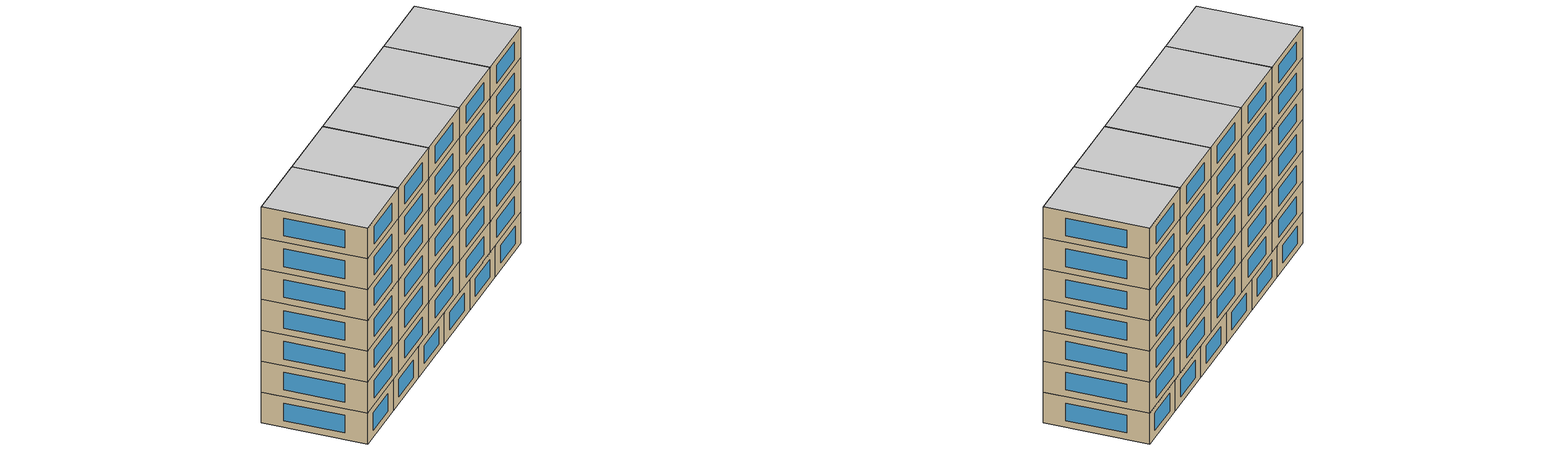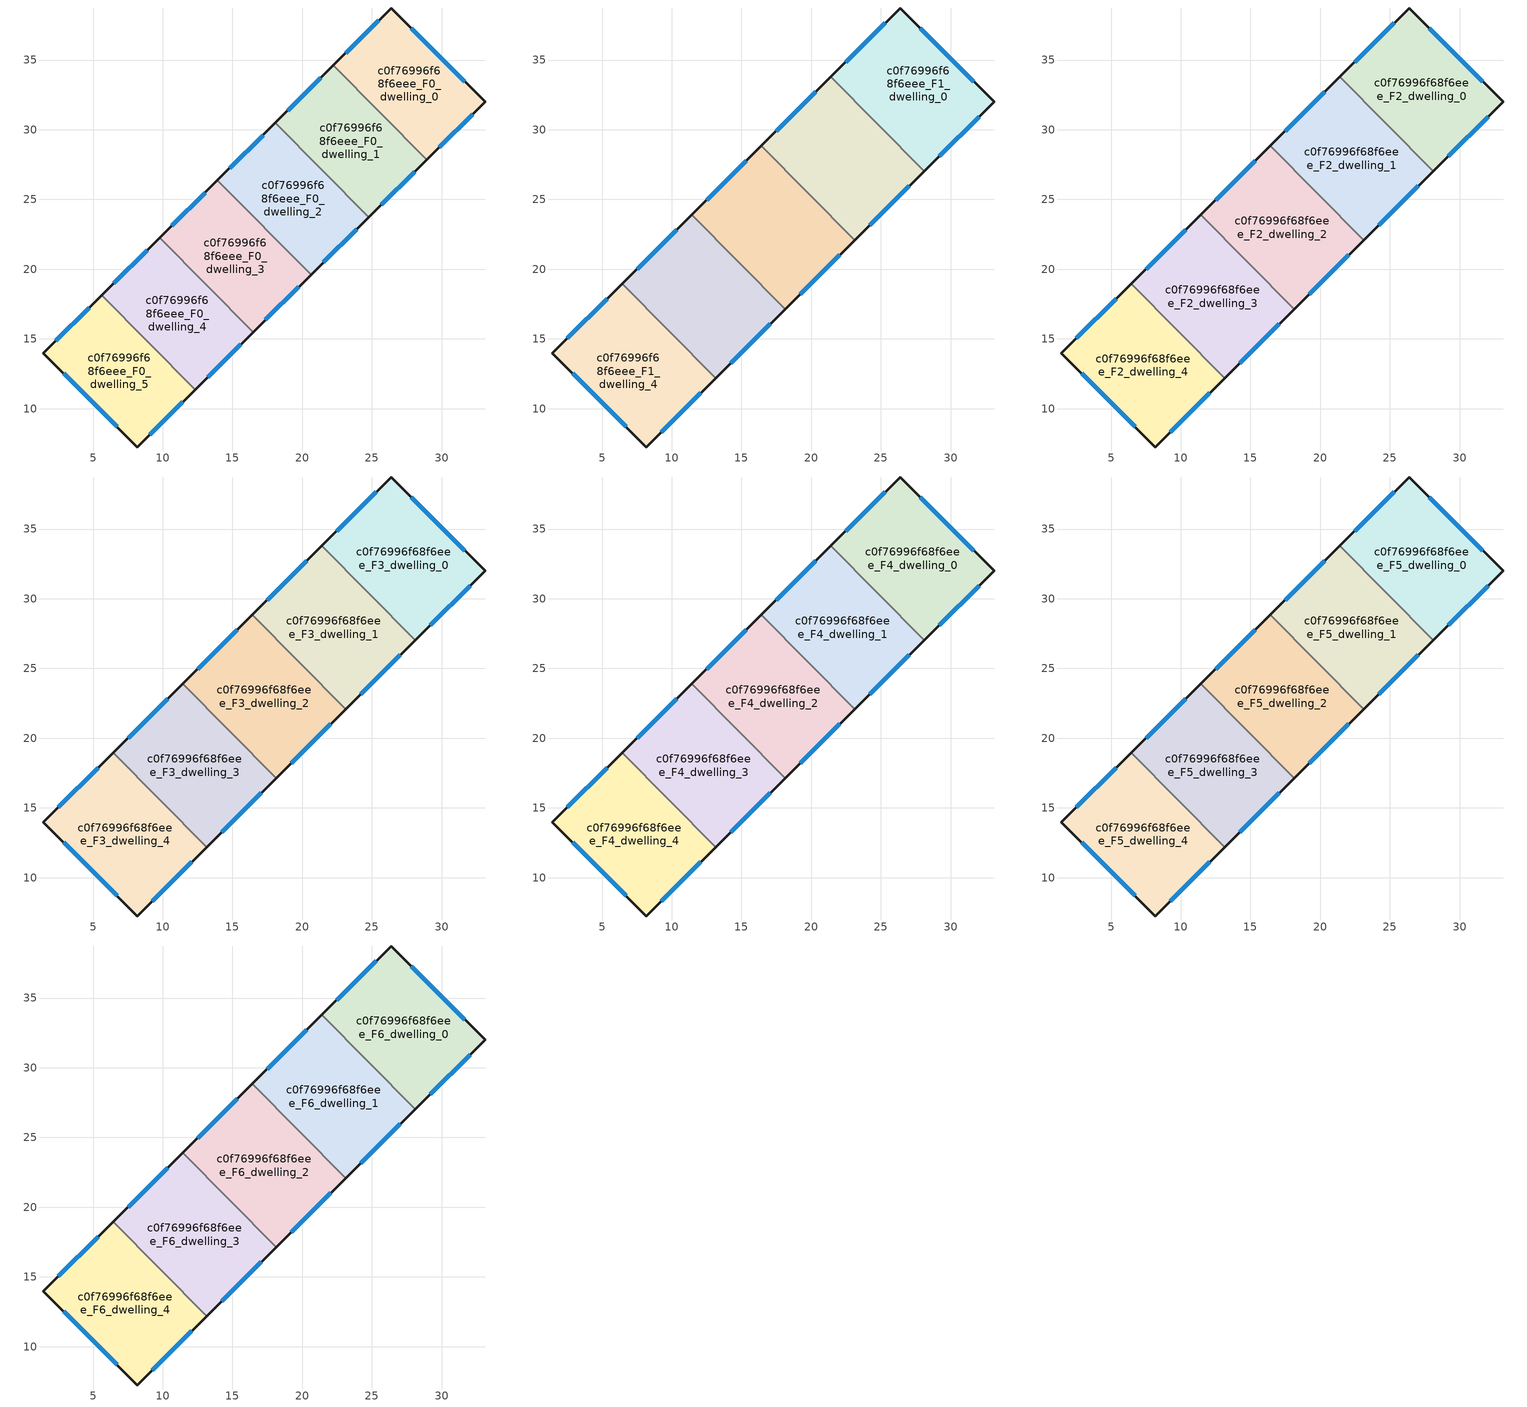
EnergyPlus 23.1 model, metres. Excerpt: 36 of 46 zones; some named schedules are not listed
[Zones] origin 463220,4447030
c0f76996f68f6eee_F0_dwelling_0
 floor ground (EU_floor_Construction): 26.39,38.73 33.11,31.99 28.95,27.86 22.24,34.62 z0
 wall outside (EU_wall_Construction): 28.95,27.86 33.11,31.99 26.39,38.73 22.24,34.62 z0:3
 wall to c0f76996f68f6eee_F0_dwelling_1 (EU_wall_Construction): 22.24,34.62 28.95,27.86 z0:3
 window (EU_Window_Construction): 25.5,37.85 23.13,35.5 / 31.67,33.44 27.83,37.29 / 29.84,28.74 32.22,31.11 z0.64:2.36
c0f76996f68f6eee_F0_dwelling_1
 floor ground (EU_floor_Construction): 22.24,34.62 28.95,27.86 24.79,23.73 18.08,30.49 z0
 wall outside (EU_wall_Construction): 24.79,23.73 28.95,27.86 / 22.24,34.62 18.08,30.49 z0:3
 wall to c0f76996f68f6eee_F0_dwelling_2 (EU_wall_Construction): 18.08,30.49 24.79,23.73 z0:3
 window (EU_Window_Construction): 25.68,24.62 28.05,26.97 / 21.35,33.73 18.97,31.38 z0.64:2.36
c0f76996f68f6eee_F0_dwelling_2
 floor ground (EU_floor_Construction): 18.08,30.49 24.79,23.73 20.63,19.61 13.92,26.37 z0
 wall outside (EU_wall_Construction): 20.63,19.61 24.79,23.73 / 18.08,30.49 13.92,26.37 z0:3
 wall to c0f76996f68f6eee_F0_dwelling_3 (EU_wall_Construction): 13.92,26.37 20.63,19.61 z0:3
 window (EU_Window_Construction): 21.52,20.49 23.9,22.85 / 17.19,29.61 14.81,27.25 z0.64:2.36
c0f76996f68f6eee_F0_dwelling_3
 floor ground (EU_floor_Construction): 13.92,26.37 20.63,19.61 16.48,15.48 9.77,22.25 z0
 wall outside (EU_wall_Construction): 16.48,15.48 20.63,19.61 / 13.92,26.37 9.77,22.25 z0:3
 wall to c0f76996f68f6eee_F0_dwelling_4 (EU_wall_Construction): 9.77,22.25 16.48,15.48 z0:3
 window (EU_Window_Construction): 17.37,16.37 19.74,18.72 / 13.03,25.48 10.66,23.13 z0.64:2.36
c0f76996f68f6eee_F0_dwelling_4
 floor ground (EU_floor_Construction): 9.77,22.25 16.48,15.48 12.32,11.36 5.61,18.12 z0
 wall outside (EU_wall_Construction): 12.32,11.36 16.48,15.48 / 9.77,22.25 5.61,18.12 z0:3
 wall to c0f76996f68f6eee_F0_dwelling_5 (EU_wall_Construction): 5.61,18.12 12.32,11.36 z0:3
 window (EU_Window_Construction): 13.21,12.24 15.59,14.6 / 8.88,21.36 6.5,19.01 z0.64:2.36
c0f76996f68f6eee_F0_dwelling_5
 floor ground (EU_floor_Construction): 5.61,18.12 12.32,11.36 8.18,7.25 1.44,13.99 z0
 wall outside (EU_wall_Construction): 5.61,18.12 1.44,13.99 8.18,7.25 12.32,11.36 z0:3
 window (EU_Window_Construction): 9.07,8.13 11.44,10.48 / 2.89,12.54 6.74,8.69 / 4.72,17.24 2.34,14.87 z0.64:2.36
c0f76996f68f6eee_F1_dwelling_0
 floor to c0f76996f68f6eee_F0_dwelling_0 (EU_floor_Construction): 26.39,38.73 33.11,31.99 28.94,27.86 22.24,34.62 z3
 floor to c0f76996f68f6eee_F0_dwelling_1 (EU_floor_Construction): 22.24,34.62 28.94,27.86 28.11,27.03 21.41,33.79 z3
 wall outside (EU_wall_Construction): 28.11,27.03 33.11,31.99 26.39,38.73 21.41,33.79 z3:6
 wall to c0f76996f68f6eee_F1_dwelling_1 (EU_wall_Construction): 21.41,33.79 28.11,27.03 z3:6
 window (EU_Window_Construction): 25.32,37.67 22.47,34.85 / 31.67,33.44 27.83,37.29 / 29.18,28.09 32.04,30.93 z3.64:5.36
c0f76996f68f6eee_F1_dwelling_1
 floor to c0f76996f68f6eee_F0_dwelling_1 (EU_floor_Construction): 21.41,33.79 28.11,27.03 24.79,23.73 18.08,30.49 z3
 floor to c0f76996f68f6eee_F0_dwelling_2 (EU_floor_Construction): 18.08,30.49 24.79,23.73 23.13,22.08 16.42,28.84 z3
 wall outside (EU_wall_Construction): 23.13,22.08 28.11,27.03 / 21.41,33.79 16.42,28.84 z3:6
 wall to c0f76996f68f6eee_F1_dwelling_2 (EU_wall_Construction): 16.42,28.84 23.13,22.08 z3:6
 window (EU_Window_Construction): 24.19,23.14 27.04,25.97 / 20.34,32.73 17.49,29.9 z3.64:5.36
c0f76996f68f6eee_F1_dwelling_2
 floor to c0f76996f68f6eee_F0_dwelling_2 (EU_floor_Construction): 16.42,28.84 23.13,22.08 20.63,19.61 13.92,26.37 z3
 floor to c0f76996f68f6eee_F0_dwelling_3 (EU_floor_Construction): 13.92,26.37 20.63,19.61 18.14,17.13 11.43,23.89 z3
 wall outside (EU_wall_Construction): 18.14,17.13 23.13,22.08 / 16.42,28.84 11.43,23.89 z3:6
 wall to c0f76996f68f6eee_F1_dwelling_3 (EU_wall_Construction): 11.43,23.89 18.14,17.13 z3:6
 window (EU_Window_Construction): 19.21,18.19 22.06,21.02 / 15.35,27.78 12.5,24.95 z3.64:5.36
c0f76996f68f6eee_F1_dwelling_3
 floor to c0f76996f68f6eee_F0_dwelling_3 (EU_floor_Construction): 11.43,23.89 18.14,17.13 16.48,15.48 9.77,22.25 z3
 floor to c0f76996f68f6eee_F0_dwelling_4 (EU_floor_Construction): 9.77,22.25 16.48,15.48 13.15,12.19 6.44,18.95 z3
 wall outside (EU_wall_Construction): 13.15,12.19 18.14,17.13 / 11.43,23.89 6.44,18.95 z3:6
 wall to c0f76996f68f6eee_F1_dwelling_4 (EU_wall_Construction): 6.44,18.95 13.15,12.19 z3:6
 window (EU_Window_Construction): 14.22,13.25 17.07,16.07 / 10.36,22.83 7.51,20.01 z3.64:5.36
c0f76996f68f6eee_F1_dwelling_4
 floor to c0f76996f68f6eee_F0_dwelling_4 (EU_floor_Construction): 6.44,18.95 13.15,12.19 12.32,11.36 5.61,18.12 z3
 floor to c0f76996f68f6eee_F0_dwelling_5 (EU_floor_Construction): 5.61,18.12 12.32,11.36 8.18,7.25 1.44,13.99 z3
 wall outside (EU_wall_Construction): 6.44,18.95 1.44,13.99 8.18,7.25 13.15,12.19 z3:6
 window (EU_Window_Construction): 9.25,8.31 12.09,11.13 / 2.89,12.54 6.74,8.69 / 5.37,17.88 2.51,15.05 z3.64:5.36
c0f76996f68f6eee_F2_dwelling_0
 floor to c0f76996f68f6eee_F1_dwelling_0 (EU_floor_Construction): 26.39,38.73 33.11,31.99 28.11,27.03 21.41,33.79 z6
 wall outside (EU_wall_Construction): 28.11,27.03 33.11,31.99 26.39,38.73 21.41,33.79 z6:9
 wall to c0f76996f68f6eee_F2_dwelling_1 (EU_wall_Construction): 21.41,33.79 28.11,27.03 z6:9
 window (EU_Window_Construction): 25.32,37.67 22.47,34.85 / 31.67,33.44 27.83,37.29 / 29.18,28.09 32.04,30.93 z6.64:8.36
c0f76996f68f6eee_F2_dwelling_1
 floor to c0f76996f68f6eee_F1_dwelling_1 (EU_floor_Construction): 21.41,33.79 28.11,27.03 23.13,22.08 16.42,28.84 z6
 wall outside (EU_wall_Construction): 23.13,22.08 28.11,27.03 / 21.41,33.79 16.42,28.84 z6:9
 wall to c0f76996f68f6eee_F2_dwelling_2 (EU_wall_Construction): 16.42,28.84 23.13,22.08 z6:9
 window (EU_Window_Construction): 24.19,23.14 27.04,25.97 / 20.34,32.73 17.49,29.9 z6.64:8.36
c0f76996f68f6eee_F2_dwelling_2
 floor to c0f76996f68f6eee_F1_dwelling_2 (EU_floor_Construction): 16.42,28.84 23.13,22.08 18.14,17.13 11.43,23.89 z6
 wall outside (EU_wall_Construction): 18.14,17.13 23.13,22.08 / 16.42,28.84 11.43,23.89 z6:9
 wall to c0f76996f68f6eee_F2_dwelling_3 (EU_wall_Construction): 11.43,23.89 18.14,17.13 z6:9
 window (EU_Window_Construction): 19.21,18.19 22.06,21.02 / 15.35,27.78 12.5,24.95 z6.64:8.36
c0f76996f68f6eee_F2_dwelling_3
 floor to c0f76996f68f6eee_F1_dwelling_3 (EU_floor_Construction): 11.43,23.89 18.14,17.13 13.15,12.19 6.44,18.95 z6
 wall outside (EU_wall_Construction): 13.15,12.19 18.14,17.13 / 11.43,23.89 6.44,18.95 z6:9
 wall to c0f76996f68f6eee_F2_dwelling_4 (EU_wall_Construction): 6.44,18.95 13.15,12.19 z6:9
 window (EU_Window_Construction): 14.22,13.25 17.07,16.07 / 10.36,22.83 7.51,20.01 z6.64:8.36
c0f76996f68f6eee_F2_dwelling_4
 floor to c0f76996f68f6eee_F1_dwelling_4 (EU_floor_Construction): 6.44,18.95 13.15,12.19 8.18,7.25 1.44,13.99 z6
 wall outside (EU_wall_Construction): 6.44,18.95 1.44,13.99 8.18,7.25 13.15,12.19 z6:9
 window (EU_Window_Construction): 9.25,8.31 12.09,11.13 / 2.89,12.54 6.74,8.69 / 5.37,17.88 2.51,15.05 z6.64:8.36
c0f76996f68f6eee_F3_dwelling_0
 floor to c0f76996f68f6eee_F2_dwelling_0 (EU_floor_Construction): 26.39,38.73 33.11,31.99 28.11,27.03 21.41,33.79 z9
 wall outside (EU_wall_Construction): 28.11,27.03 33.11,31.99 26.39,38.73 21.41,33.79 z9:12
 wall to c0f76996f68f6eee_F3_dwelling_1 (EU_wall_Construction): 21.41,33.79 28.11,27.03 z9:12
 window (EU_Window_Construction): 25.32,37.67 22.47,34.85 / 31.67,33.44 27.83,37.29 / 29.18,28.09 32.04,30.93 z9.64:11.36
c0f76996f68f6eee_F3_dwelling_1
 floor to c0f76996f68f6eee_F2_dwelling_1 (EU_floor_Construction): 21.41,33.79 28.11,27.03 23.13,22.08 16.42,28.84 z9
 wall outside (EU_wall_Construction): 23.13,22.08 28.11,27.03 / 21.41,33.79 16.42,28.84 z9:12
 wall to c0f76996f68f6eee_F3_dwelling_2 (EU_wall_Construction): 16.42,28.84 23.13,22.08 z9:12
 window (EU_Window_Construction): 24.19,23.14 27.04,25.97 / 20.34,32.73 17.49,29.9 z9.64:11.36
c0f76996f68f6eee_F3_dwelling_2
 floor to c0f76996f68f6eee_F2_dwelling_2 (EU_floor_Construction): 16.42,28.84 23.13,22.08 18.14,17.13 11.43,23.89 z9
 wall outside (EU_wall_Construction): 18.14,17.13 23.13,22.08 / 16.42,28.84 11.43,23.89 z9:12
 wall to c0f76996f68f6eee_F3_dwelling_3 (EU_wall_Construction): 11.43,23.89 18.14,17.13 z9:12
 window (EU_Window_Construction): 19.21,18.19 22.06,21.02 / 15.35,27.78 12.5,24.95 z9.64:11.36
c0f76996f68f6eee_F3_dwelling_3
 floor to c0f76996f68f6eee_F2_dwelling_3 (EU_floor_Construction): 11.43,23.89 18.14,17.13 13.15,12.19 6.44,18.95 z9
 wall outside (EU_wall_Construction): 13.15,12.19 18.14,17.13 / 11.43,23.89 6.44,18.95 z9:12
 wall to c0f76996f68f6eee_F3_dwelling_4 (EU_wall_Construction): 6.44,18.95 13.15,12.19 z9:12
 window (EU_Window_Construction): 14.22,13.25 17.07,16.07 / 10.36,22.83 7.51,20.01 z9.64:11.36
c0f76996f68f6eee_F3_dwelling_4
 floor to c0f76996f68f6eee_F2_dwelling_4 (EU_floor_Construction): 6.44,18.95 13.15,12.19 8.18,7.25 1.44,13.99 z9
 wall outside (EU_wall_Construction): 6.44,18.95 1.44,13.99 8.18,7.25 13.15,12.19 z9:12
 window (EU_Window_Construction): 9.25,8.31 12.09,11.13 / 2.89,12.54 6.74,8.69 / 5.37,17.88 2.51,15.05 z9.64:11.36
c0f76996f68f6eee_F4_dwelling_0
 floor to c0f76996f68f6eee_F3_dwelling_0 (EU_floor_Construction): 26.39,38.73 33.11,31.99 28.11,27.03 21.41,33.79 z12
 wall outside (EU_wall_Construction): 28.11,27.03 33.11,31.99 26.39,38.73 21.41,33.79 z12:15
 wall to c0f76996f68f6eee_F4_dwelling_1 (EU_wall_Construction): 21.41,33.79 28.11,27.03 z12:15
 window (EU_Window_Construction): 25.32,37.67 22.47,34.85 / 31.67,33.44 27.83,37.29 / 29.18,28.09 32.04,30.93 z12.64:14.36
c0f76996f68f6eee_F4_dwelling_1
 floor to c0f76996f68f6eee_F3_dwelling_1 (EU_floor_Construction): 21.41,33.79 28.11,27.03 23.13,22.08 16.42,28.84 z12
 wall outside (EU_wall_Construction): 23.13,22.08 28.11,27.03 / 21.41,33.79 16.42,28.84 z12:15
 wall to c0f76996f68f6eee_F4_dwelling_2 (EU_wall_Construction): 16.42,28.84 23.13,22.08 z12:15
 window (EU_Window_Construction): 24.19,23.14 27.04,25.97 / 20.34,32.73 17.49,29.9 z12.64:14.36
c0f76996f68f6eee_F4_dwelling_2
 floor to c0f76996f68f6eee_F3_dwelling_2 (EU_floor_Construction): 16.42,28.84 23.13,22.08 18.14,17.13 11.43,23.89 z12
 wall outside (EU_wall_Construction): 18.14,17.13 23.13,22.08 / 16.42,28.84 11.43,23.89 z12:15
 wall to c0f76996f68f6eee_F4_dwelling_3 (EU_wall_Construction): 11.43,23.89 18.14,17.13 z12:15
 window (EU_Window_Construction): 19.21,18.19 22.06,21.02 / 15.35,27.78 12.5,24.95 z12.64:14.36
c0f76996f68f6eee_F4_dwelling_3
 floor to c0f76996f68f6eee_F3_dwelling_3 (EU_floor_Construction): 11.43,23.89 18.14,17.13 13.15,12.19 6.44,18.95 z12
 wall outside (EU_wall_Construction): 13.15,12.19 18.14,17.13 / 11.43,23.89 6.44,18.95 z12:15
 wall to c0f76996f68f6eee_F4_dwelling_4 (EU_wall_Construction): 6.44,18.95 13.15,12.19 z12:15
 window (EU_Window_Construction): 14.22,13.25 17.07,16.07 / 10.36,22.83 7.51,20.01 z12.64:14.36
c0f76996f68f6eee_F4_dwelling_4
 floor to c0f76996f68f6eee_F3_dwelling_4 (EU_floor_Construction): 6.44,18.95 13.15,12.19 8.18,7.25 1.44,13.99 z12
 wall outside (EU_wall_Construction): 6.44,18.95 1.44,13.99 8.18,7.25 13.15,12.19 z12:15
 window (EU_Window_Construction): 9.25,8.31 12.09,11.13 / 2.89,12.54 6.74,8.69 / 5.37,17.88 2.51,15.05 z12.64:14.36
c0f76996f68f6eee_F5_dwelling_0
 floor to c0f76996f68f6eee_F4_dwelling_0 (EU_floor_Construction): 26.39,38.73 33.11,31.99 28.11,27.03 21.41,33.79 z15
 wall outside (EU_wall_Construction): 28.11,27.03 33.11,31.99 26.39,38.73 21.41,33.79 z15:18
 wall to c0f76996f68f6eee_F5_dwelling_1 (EU_wall_Construction): 21.41,33.79 28.11,27.03 z15:18
 window (EU_Window_Construction): 25.32,37.67 22.47,34.85 / 31.67,33.44 27.83,37.29 / 29.18,28.09 32.04,30.93 z15.64:17.36
c0f76996f68f6eee_F5_dwelling_1
 floor to c0f76996f68f6eee_F4_dwelling_1 (EU_floor_Construction): 21.41,33.79 28.11,27.03 23.13,22.08 16.42,28.84 z15
 wall outside (EU_wall_Construction): 23.13,22.08 28.11,27.03 / 21.41,33.79 16.42,28.84 z15:18
 wall to c0f76996f68f6eee_F5_dwelling_2 (EU_wall_Construction): 16.42,28.84 23.13,22.08 z15:18
 window (EU_Window_Construction): 24.19,23.14 27.04,25.97 / 20.34,32.73 17.49,29.9 z15.64:17.36
c0f76996f68f6eee_F5_dwelling_2
 floor to c0f76996f68f6eee_F4_dwelling_2 (EU_floor_Construction): 16.42,28.84 23.13,22.08 18.14,17.13 11.43,23.89 z15
 wall outside (EU_wall_Construction): 18.14,17.13 23.13,22.08 / 16.42,28.84 11.43,23.89 z15:18
 wall to c0f76996f68f6eee_F5_dwelling_3 (EU_wall_Construction): 11.43,23.89 18.14,17.13 z15:18
 window (EU_Window_Construction): 19.21,18.19 22.06,21.02 / 15.35,27.78 12.5,24.95 z15.64:17.36
c0f76996f68f6eee_F5_dwelling_3
 floor to c0f76996f68f6eee_F4_dwelling_3 (EU_floor_Construction): 11.43,23.89 18.14,17.13 13.15,12.19 6.44,18.95 z15
 wall outside (EU_wall_Construction): 13.15,12.19 18.14,17.13 / 11.43,23.89 6.44,18.95 z15:18
 wall to c0f76996f68f6eee_F5_dwelling_4 (EU_wall_Construction): 6.44,18.95 13.15,12.19 z15:18
 window (EU_Window_Construction): 14.22,13.25 17.07,16.07 / 10.36,22.83 7.51,20.01 z15.64:17.36
c0f76996f68f6eee_F5_dwelling_4
 floor to c0f76996f68f6eee_F4_dwelling_4 (EU_floor_Construction): 6.44,18.95 13.15,12.19 8.18,7.25 1.44,13.99 z15
 wall outside (EU_wall_Construction): 6.44,18.95 1.44,13.99 8.18,7.25 13.15,12.19 z15:18
 window (EU_Window_Construction): 9.25,8.31 12.09,11.13 / 2.89,12.54 6.74,8.69 / 5.37,17.88 2.51,15.05 z15.64:17.36
c0f76996f68f6eee_F6_dwelling_0
 floor to c0f76996f68f6eee_F5_dwelling_0 (EU_floor_Construction): 26.39,38.73 33.11,31.99 28.11,27.03 21.41,33.79 z18
 wall outside (EU_wall_Construction): 28.11,27.03 33.11,31.99 26.39,38.73 21.41,33.79 z18:21
 wall to c0f76996f68f6eee_F6_dwelling_1 (EU_wall_Construction): 21.41,33.79 28.11,27.03 z18:21
 window (EU_Window_Construction): 25.32,37.67 22.47,34.85 / 31.67,33.44 27.83,37.29 / 29.18,28.09 32.04,30.93 z18.64:20.36
 ceiling to c0f76996f68f6eee_F7_dwelling_0 (EU_floor_Construction): 33.11,31.99 26.39,38.73 21.41,33.79 28.11,27.03 z21
c0f76996f68f6eee_F6_dwelling_1
 floor to c0f76996f68f6eee_F5_dwelling_1 (EU_floor_Construction): 21.41,33.79 28.11,27.03 23.13,22.08 16.42,28.84 z18
 wall outside (EU_wall_Construction): 23.13,22.08 28.11,27.03 / 21.41,33.79 16.42,28.84 z18:21
 wall to c0f76996f68f6eee_F6_dwelling_2 (EU_wall_Construction): 16.42,28.84 23.13,22.08 z18:21
 window (EU_Window_Construction): 24.19,23.14 27.04,25.97 / 20.34,32.73 17.49,29.9 z18.64:20.36
 ceiling to c0f76996f68f6eee_F7_dwelling_1 (EU_floor_Construction): 28.11,27.03 21.41,33.79 16.42,28.84 23.13,22.08 z21
c0f76996f68f6eee_F6_dwelling_2
 floor to c0f76996f68f6eee_F5_dwelling_2 (EU_floor_Construction): 16.42,28.84 23.13,22.08 18.14,17.13 11.43,23.89 z18
 wall outside (EU_wall_Construction): 18.14,17.13 23.13,22.08 / 16.42,28.84 11.43,23.89 z18:21
 wall to c0f76996f68f6eee_F6_dwelling_3 (EU_wall_Construction): 11.43,23.89 18.14,17.13 z18:21
 window (EU_Window_Construction): 19.21,18.19 22.06,21.02 / 15.35,27.78 12.5,24.95 z18.64:20.36
 ceiling to c0f76996f68f6eee_F7_dwelling_2 (EU_floor_Construction): 23.13,22.08 16.42,28.84 11.43,23.89 18.14,17.13 z21
c0f76996f68f6eee_F6_dwelling_3
 floor to c0f76996f68f6eee_F5_dwelling_3 (EU_floor_Construction): 11.43,23.89 18.14,17.13 13.15,12.19 6.44,18.95 z18
 wall outside (EU_wall_Construction): 13.15,12.19 18.14,17.13 / 11.43,23.89 6.44,18.95 z18:21
 wall to c0f76996f68f6eee_F6_dwelling_4 (EU_wall_Construction): 6.44,18.95 13.15,12.19 z18:21
 window (EU_Window_Construction): 14.22,13.25 17.07,16.07 / 10.36,22.83 7.51,20.01 z18.64:20.36
 ceiling to c0f76996f68f6eee_F7_dwelling_3 (EU_floor_Construction): 18.14,17.13 11.43,23.89 6.44,18.95 13.15,12.19 z21
c0f76996f68f6eee_F6_dwelling_4
 floor to c0f76996f68f6eee_F5_dwelling_4 (EU_floor_Construction): 6.44,18.95 13.15,12.19 8.18,7.25 1.44,13.99 z18
 wall outside (EU_wall_Construction): 6.44,18.95 1.44,13.99 8.18,7.25 13.15,12.19 z18:21
 window (EU_Window_Construction): 9.25,8.31 12.09,11.13 / 2.89,12.54 6.74,8.69 / 5.37,17.88 2.51,15.05 z18.64:20.36
 ceiling to c0f76996f68f6eee_F7_dwelling_4 (EU_floor_Construction): 13.15,12.19 6.44,18.95 1.44,13.99 8.18,7.25 z21
[Building]
EU S2 Campaign: North Axis=0; Terrain=City; Solar Distribution=FullExterior
[Site:Location]
Yerevan-Zvartnots.Intl.AP: Latitude=40.15; Longitude=44.383; Time Zone=4; Elevation=854
[SizingPeriod:WeatherFileDays]
AnnualSizingPeriod: Begin Month=1; Begin Day of Month=1; End Month=12; End Day of Month=31; Day of Week for Start Day=Monday; Use Weather File Daylight Saving Period=No; Use Weather File Rain and Snow Indicators=No
[MATERIAL]
EU_InternalMass_Material: Roughness=MediumRough; Thickness=0.1; Conductivity=1; Density=1800; Specific Heat=900; Thermal Absorptance=0.9; Solar Absorptance=0.7; Visible Absorptance=0.7
[MATERIAL:NOMASS] Roughness=MediumRough; Thermal Absorptance=0.9; Solar Absorptance=0.7; Visible Absorptance=0.7
Name | Thermal Resistance
EU_wall_NoMass | 1.05043
EU_floor_NoMass | 0.478065
[WINDOWMATERIAL:SIMPLEGLAZINGSYSTEM]
EU_Window_SimpleGlazing: UFactor=2.5566; Solar Heat Gain Coefficient=0.75; Visible Transmittance=0.75
[CONSTRUCTION]
EU_wall_Construction: EU_wall_NoMass
EU_floor_Construction: EU_floor_NoMass
EU_Window_Construction: EU_Window_SimpleGlazing
EU_InternalMass_Construction: EU_InternalMass_Material
[ZONE] Type=1; Multiplier=1; Ceiling Height=autocalculate; Floor Area=autocalculate; Part of Total Floor Area=Yes
Name | Volume
c0f76996f68f6eee_F0_dwelling_0 | 167.294
c0f76996f68f6eee_F1_dwelling_0; c0f76996f68f6eee_F2_dwelling_0; c0f76996f68f6eee_F3_dwelling_0; c0f76996f68f6eee_F4_dwelling_0; c0f76996f68f6eee_F5_dwelling_0; c0f76996f68f6eee_F6_dwelling_0 | 200.745
c0f76996f68f6eee_F0_dwelling_1 | 167.283
c0f76996f68f6eee_F1_dwelling_1; c0f76996f68f6eee_F2_dwelling_1; c0f76996f68f6eee_F3_dwelling_1; c0f76996f68f6eee_F4_dwelling_1; c0f76996f68f6eee_F5_dwelling_1; c0f76996f68f6eee_F6_dwelling_1 | 200.718
c0f76996f68f6eee_F0_dwelling_2; c0f76996f68f6eee_F0_dwelling_5 | 167.275
c0f76996f68f6eee_F1_dwelling_2; c0f76996f68f6eee_F2_dwelling_2; c0f76996f68f6eee_F3_dwelling_2; c0f76996f68f6eee_F4_dwelling_2; c0f76996f68f6eee_F5_dwelling_2; c0f76996f68f6eee_F6_dwelling_2 | 200.73
c0f76996f68f6eee_F0_dwelling_3 | 167.284
c0f76996f68f6eee_F1_dwelling_3; c0f76996f68f6eee_F2_dwelling_3; c0f76996f68f6eee_F3_dwelling_3; c0f76996f68f6eee_F4_dwelling_3; c0f76996f68f6eee_F5_dwelling_3; c0f76996f68f6eee_F6_dwelling_3 | 200.719
c0f76996f68f6eee_F0_dwelling_4 | 167.272
c0f76996f68f6eee_F1_dwelling_4; c0f76996f68f6eee_F2_dwelling_4; c0f76996f68f6eee_F3_dwelling_4; c0f76996f68f6eee_F4_dwelling_4; c0f76996f68f6eee_F5_dwelling_4; c0f76996f68f6eee_F6_dwelling_4 | 200.725
[INTERNALMASS] Construction=EU_InternalMass_Construction
Name | Zone or ZoneList | Surface Area
c0f76996f68f6eee_F0_dwelling_0_EU_InternalMass | c0f76996f68f6eee_F0_dwelling_0 | 55.7645
c0f76996f68f6eee_F0_dwelling_1_EU_InternalMass | c0f76996f68f6eee_F0_dwelling_1 | 55.761
c0f76996f68f6eee_F0_dwelling_2_EU_InternalMass | c0f76996f68f6eee_F0_dwelling_2 | 55.7583
c0f76996f68f6eee_F0_dwelling_3_EU_InternalMass | c0f76996f68f6eee_F0_dwelling_3 | 55.7612
c0f76996f68f6eee_F0_dwelling_4_EU_InternalMass | c0f76996f68f6eee_F0_dwelling_4 | 55.7573
c0f76996f68f6eee_F0_dwelling_5_EU_InternalMass | c0f76996f68f6eee_F0_dwelling_5 | 55.7584
c0f76996f68f6eee_F1_dwelling_0_EU_InternalMass | c0f76996f68f6eee_F1_dwelling_0 | 66.9149
c0f76996f68f6eee_F1_dwelling_1_EU_InternalMass | c0f76996f68f6eee_F1_dwelling_1 | 66.9059
c0f76996f68f6eee_F1_dwelling_2_EU_InternalMass | c0f76996f68f6eee_F1_dwelling_2 | 66.91
c0f76996f68f6eee_F1_dwelling_3_EU_InternalMass | c0f76996f68f6eee_F1_dwelling_3 | 66.9065
c0f76996f68f6eee_F1_dwelling_4_EU_InternalMass | c0f76996f68f6eee_F1_dwelling_4 | 66.9083
c0f76996f68f6eee_F2_dwelling_0_EU_InternalMass | c0f76996f68f6eee_F2_dwelling_0 | 66.9149
c0f76996f68f6eee_F2_dwelling_1_EU_InternalMass | c0f76996f68f6eee_F2_dwelling_1 | 66.9059
c0f76996f68f6eee_F2_dwelling_2_EU_InternalMass | c0f76996f68f6eee_F2_dwelling_2 | 66.91
c0f76996f68f6eee_F2_dwelling_3_EU_InternalMass | c0f76996f68f6eee_F2_dwelling_3 | 66.9065
c0f76996f68f6eee_F2_dwelling_4_EU_InternalMass | c0f76996f68f6eee_F2_dwelling_4 | 66.9083
c0f76996f68f6eee_F3_dwelling_0_EU_InternalMass | c0f76996f68f6eee_F3_dwelling_0 | 66.9149
c0f76996f68f6eee_F3_dwelling_1_EU_InternalMass | c0f76996f68f6eee_F3_dwelling_1 | 66.9059
c0f76996f68f6eee_F3_dwelling_2_EU_InternalMass | c0f76996f68f6eee_F3_dwelling_2 | 66.91
c0f76996f68f6eee_F3_dwelling_3_EU_InternalMass | c0f76996f68f6eee_F3_dwelling_3 | 66.9065
c0f76996f68f6eee_F3_dwelling_4_EU_InternalMass | c0f76996f68f6eee_F3_dwelling_4 | 66.9083
c0f76996f68f6eee_F4_dwelling_0_EU_InternalMass | c0f76996f68f6eee_F4_dwelling_0 | 66.9149
c0f76996f68f6eee_F4_dwelling_1_EU_InternalMass | c0f76996f68f6eee_F4_dwelling_1 | 66.9059
c0f76996f68f6eee_F4_dwelling_2_EU_InternalMass | c0f76996f68f6eee_F4_dwelling_2 | 66.91
c0f76996f68f6eee_F4_dwelling_3_EU_InternalMass | c0f76996f68f6eee_F4_dwelling_3 | 66.9065
c0f76996f68f6eee_F4_dwelling_4_EU_InternalMass | c0f76996f68f6eee_F4_dwelling_4 | 66.9083
c0f76996f68f6eee_F5_dwelling_0_EU_InternalMass | c0f76996f68f6eee_F5_dwelling_0 | 66.9149
c0f76996f68f6eee_F5_dwelling_1_EU_InternalMass | c0f76996f68f6eee_F5_dwelling_1 | 66.9059
c0f76996f68f6eee_F5_dwelling_2_EU_InternalMass | c0f76996f68f6eee_F5_dwelling_2 | 66.91
c0f76996f68f6eee_F5_dwelling_3_EU_InternalMass | c0f76996f68f6eee_F5_dwelling_3 | 66.9065
c0f76996f68f6eee_F5_dwelling_4_EU_InternalMass | c0f76996f68f6eee_F5_dwelling_4 | 66.9083
c0f76996f68f6eee_F6_dwelling_0_EU_InternalMass | c0f76996f68f6eee_F6_dwelling_0 | 66.9149
c0f76996f68f6eee_F6_dwelling_1_EU_InternalMass | c0f76996f68f6eee_F6_dwelling_1 | 66.9059
c0f76996f68f6eee_F6_dwelling_2_EU_InternalMass | c0f76996f68f6eee_F6_dwelling_2 | 66.91
c0f76996f68f6eee_F6_dwelling_3_EU_InternalMass | c0f76996f68f6eee_F6_dwelling_3 | 66.9065
c0f76996f68f6eee_F6_dwelling_4_EU_InternalMass | c0f76996f68f6eee_F6_dwelling_4 | 66.9083
[OTHEREQUIPMENT] Fuel Type=Electricity; Design Level Calculation Method=Watts/Area; Power per Zone Floor Area=1; Fraction Latent=0; Fraction Radiant=0; Fraction Lost=0; Carbon Dioxide Generation Rate=0; EndUse Subcategory=EU_Step8_InternalGains
Name | Zone or ZoneList or Space or SpaceList | Schedule
EU_Step8_InternalGain_c0f76996f68f6eee_F0_dwelling_0_f000 | c0f76996f68f6eee_F0_dwelling_0 | EU_Step8_GainSchedule_c0f76996f68f6eee_F0_dwelling_0_f000
EU_Step8_InternalGain_c0f76996f68f6eee_F0_dwelling_1_f000 | c0f76996f68f6eee_F0_dwelling_1 | EU_Step8_GainSchedule_c0f76996f68f6eee_F0_dwelling_1_f000
EU_Step8_InternalGain_c0f76996f68f6eee_F0_dwelling_2_f000 | c0f76996f68f6eee_F0_dwelling_2 | EU_Step8_GainSchedule_c0f76996f68f6eee_F0_dwelling_2_f000
EU_Step8_InternalGain_c0f76996f68f6eee_F0_dwelling_3_f000 | c0f76996f68f6eee_F0_dwelling_3 | EU_Step8_GainSchedule_c0f76996f68f6eee_F0_dwelling_3_f000
EU_Step8_InternalGain_c0f76996f68f6eee_F0_dwelling_4_f000 | c0f76996f68f6eee_F0_dwelling_4 | EU_Step8_GainSchedule_c0f76996f68f6eee_F0_dwelling_4_f000
EU_Step8_InternalGain_c0f76996f68f6eee_F0_dwelling_5_f000 | c0f76996f68f6eee_F0_dwelling_5 | EU_Step8_GainSchedule_c0f76996f68f6eee_F0_dwelling_5_f000
EU_Step8_InternalGain_c0f76996f68f6eee_F1_dwelling_0_f000 | c0f76996f68f6eee_F1_dwelling_0 | EU_Step8_GainSchedule_c0f76996f68f6eee_F1_dwelling_0_f000
EU_Step8_InternalGain_c0f76996f68f6eee_F1_dwelling_1_f000 | c0f76996f68f6eee_F1_dwelling_1 | EU_Step8_GainSchedule_c0f76996f68f6eee_F1_dwelling_1_f000
EU_Step8_InternalGain_c0f76996f68f6eee_F1_dwelling_2_f000 | c0f76996f68f6eee_F1_dwelling_2 | EU_Step8_GainSchedule_c0f76996f68f6eee_F1_dwelling_2_f000
EU_Step8_InternalGain_c0f76996f68f6eee_F1_dwelling_3_f000 | c0f76996f68f6eee_F1_dwelling_3 | EU_Step8_GainSchedule_c0f76996f68f6eee_F1_dwelling_3_f000
EU_Step8_InternalGain_c0f76996f68f6eee_F1_dwelling_4_f000 | c0f76996f68f6eee_F1_dwelling_4 | EU_Step8_GainSchedule_c0f76996f68f6eee_F1_dwelling_4_f000
EU_Step8_InternalGain_c0f76996f68f6eee_F2_dwelling_0_f000 | c0f76996f68f6eee_F2_dwelling_0 | EU_Step8_GainSchedule_c0f76996f68f6eee_F2_dwelling_0_f000
EU_Step8_InternalGain_c0f76996f68f6eee_F2_dwelling_1_f000 | c0f76996f68f6eee_F2_dwelling_1 | EU_Step8_GainSchedule_c0f76996f68f6eee_F2_dwelling_1_f000
EU_Step8_InternalGain_c0f76996f68f6eee_F2_dwelling_2_f000 | c0f76996f68f6eee_F2_dwelling_2 | EU_Step8_GainSchedule_c0f76996f68f6eee_F2_dwelling_2_f000
EU_Step8_InternalGain_c0f76996f68f6eee_F2_dwelling_3_f000 | c0f76996f68f6eee_F2_dwelling_3 | EU_Step8_GainSchedule_c0f76996f68f6eee_F2_dwelling_3_f000
EU_Step8_InternalGain_c0f76996f68f6eee_F2_dwelling_4_f000 | c0f76996f68f6eee_F2_dwelling_4 | EU_Step8_GainSchedule_c0f76996f68f6eee_F2_dwelling_4_f000
EU_Step8_InternalGain_c0f76996f68f6eee_F3_dwelling_0_f000 | c0f76996f68f6eee_F3_dwelling_0 | EU_Step8_GainSchedule_c0f76996f68f6eee_F3_dwelling_0_f000
EU_Step8_InternalGain_c0f76996f68f6eee_F3_dwelling_1_f000 | c0f76996f68f6eee_F3_dwelling_1 | EU_Step8_GainSchedule_c0f76996f68f6eee_F3_dwelling_1_f000
EU_Step8_InternalGain_c0f76996f68f6eee_F3_dwelling_2_f000 | c0f76996f68f6eee_F3_dwelling_2 | EU_Step8_GainSchedule_c0f76996f68f6eee_F3_dwelling_2_f000
EU_Step8_InternalGain_c0f76996f68f6eee_F3_dwelling_3_f000 | c0f76996f68f6eee_F3_dwelling_3 | EU_Step8_GainSchedule_c0f76996f68f6eee_F3_dwelling_3_f000
EU_Step8_InternalGain_c0f76996f68f6eee_F3_dwelling_4_f000 | c0f76996f68f6eee_F3_dwelling_4 | EU_Step8_GainSchedule_c0f76996f68f6eee_F3_dwelling_4_f000
EU_Step8_InternalGain_c0f76996f68f6eee_F4_dwelling_0_f000 | c0f76996f68f6eee_F4_dwelling_0 | EU_Step8_GainSchedule_c0f76996f68f6eee_F4_dwelling_0_f000
EU_Step8_InternalGain_c0f76996f68f6eee_F4_dwelling_1_f000 | c0f76996f68f6eee_F4_dwelling_1 | EU_Step8_GainSchedule_c0f76996f68f6eee_F4_dwelling_1_f000
EU_Step8_InternalGain_c0f76996f68f6eee_F4_dwelling_2_f000 | c0f76996f68f6eee_F4_dwelling_2 | EU_Step8_GainSchedule_c0f76996f68f6eee_F4_dwelling_2_f000
EU_Step8_InternalGain_c0f76996f68f6eee_F4_dwelling_3_f000 | c0f76996f68f6eee_F4_dwelling_3 | EU_Step8_GainSchedule_c0f76996f68f6eee_F4_dwelling_3_f000
EU_Step8_InternalGain_c0f76996f68f6eee_F4_dwelling_4_f000 | c0f76996f68f6eee_F4_dwelling_4 | EU_Step8_GainSchedule_c0f76996f68f6eee_F4_dwelling_4_f000
EU_Step8_InternalGain_c0f76996f68f6eee_F5_dwelling_0_f000 | c0f76996f68f6eee_F5_dwelling_0 | EU_Step8_GainSchedule_c0f76996f68f6eee_F5_dwelling_0_f000
EU_Step8_InternalGain_c0f76996f68f6eee_F5_dwelling_1_f000 | c0f76996f68f6eee_F5_dwelling_1 | EU_Step8_GainSchedule_c0f76996f68f6eee_F5_dwelling_1_f000
EU_Step8_InternalGain_c0f76996f68f6eee_F5_dwelling_2_f000 | c0f76996f68f6eee_F5_dwelling_2 | EU_Step8_GainSchedule_c0f76996f68f6eee_F5_dwelling_2_f000
EU_Step8_InternalGain_c0f76996f68f6eee_F5_dwelling_3_f000 | c0f76996f68f6eee_F5_dwelling_3 | EU_Step8_GainSchedule_c0f76996f68f6eee_F5_dwelling_3_f000
EU_Step8_InternalGain_c0f76996f68f6eee_F5_dwelling_4_f000 | c0f76996f68f6eee_F5_dwelling_4 | EU_Step8_GainSchedule_c0f76996f68f6eee_F5_dwelling_4_f000
EU_Step8_InternalGain_c0f76996f68f6eee_F6_dwelling_0_f000 | c0f76996f68f6eee_F6_dwelling_0 | EU_Step8_GainSchedule_c0f76996f68f6eee_F6_dwelling_0_f000
EU_Step8_InternalGain_c0f76996f68f6eee_F6_dwelling_1_f000 | c0f76996f68f6eee_F6_dwelling_1 | EU_Step8_GainSchedule_c0f76996f68f6eee_F6_dwelling_1_f000
EU_Step8_InternalGain_c0f76996f68f6eee_F6_dwelling_2_f000 | c0f76996f68f6eee_F6_dwelling_2 | EU_Step8_GainSchedule_c0f76996f68f6eee_F6_dwelling_2_f000
EU_Step8_InternalGain_c0f76996f68f6eee_F6_dwelling_3_f000 | c0f76996f68f6eee_F6_dwelling_3 | EU_Step8_GainSchedule_c0f76996f68f6eee_F6_dwelling_3_f000
EU_Step8_InternalGain_c0f76996f68f6eee_F6_dwelling_4_f000 | c0f76996f68f6eee_F6_dwelling_4 | EU_Step8_GainSchedule_c0f76996f68f6eee_F6_dwelling_4_f000
[ZONEVENTILATION:DESIGNFLOWRATE] Schedule=EU_AlwaysOn; Design Flow Rate Calculation Method=AirChanges/Hour; Air Changes per Hour=0.557805; Ventilation Type=Natural; Fan Pressure Rise=0; Fan Total Efficiency=1; Constant Term Coefficient=1; Temperature Term Coefficient=0; Velocity Term Coefficient=0; Velocity Squared Term Coefficient=0; Minimum Indoor Temperature=-100; Maximum Indoor Temperature=100; Delta Temperature=-100; Minimum Outdoor Temperature=-100; Maximum Outdoor Temperature=100; Maximum Wind Speed=40
Name | Zone or ZoneList or Space or SpaceList
EU_ConstantAir_c0f76996f68f6eee_F0_dwelling_0 | c0f76996f68f6eee_F0_dwelling_0
EU_ConstantAir_c0f76996f68f6eee_F0_dwelling_1 | c0f76996f68f6eee_F0_dwelling_1
EU_ConstantAir_c0f76996f68f6eee_F0_dwelling_2 | c0f76996f68f6eee_F0_dwelling_2
EU_ConstantAir_c0f76996f68f6eee_F0_dwelling_3 | c0f76996f68f6eee_F0_dwelling_3
EU_ConstantAir_c0f76996f68f6eee_F0_dwelling_4 | c0f76996f68f6eee_F0_dwelling_4
EU_ConstantAir_c0f76996f68f6eee_F0_dwelling_5 | c0f76996f68f6eee_F0_dwelling_5
EU_ConstantAir_c0f76996f68f6eee_F1_dwelling_0 | c0f76996f68f6eee_F1_dwelling_0
EU_ConstantAir_c0f76996f68f6eee_F1_dwelling_1 | c0f76996f68f6eee_F1_dwelling_1
EU_ConstantAir_c0f76996f68f6eee_F1_dwelling_2 | c0f76996f68f6eee_F1_dwelling_2
EU_ConstantAir_c0f76996f68f6eee_F1_dwelling_3 | c0f76996f68f6eee_F1_dwelling_3
EU_ConstantAir_c0f76996f68f6eee_F1_dwelling_4 | c0f76996f68f6eee_F1_dwelling_4
EU_ConstantAir_c0f76996f68f6eee_F2_dwelling_0 | c0f76996f68f6eee_F2_dwelling_0
EU_ConstantAir_c0f76996f68f6eee_F2_dwelling_1 | c0f76996f68f6eee_F2_dwelling_1
EU_ConstantAir_c0f76996f68f6eee_F2_dwelling_2 | c0f76996f68f6eee_F2_dwelling_2
EU_ConstantAir_c0f76996f68f6eee_F2_dwelling_3 | c0f76996f68f6eee_F2_dwelling_3
EU_ConstantAir_c0f76996f68f6eee_F2_dwelling_4 | c0f76996f68f6eee_F2_dwelling_4
EU_ConstantAir_c0f76996f68f6eee_F3_dwelling_0 | c0f76996f68f6eee_F3_dwelling_0
EU_ConstantAir_c0f76996f68f6eee_F3_dwelling_1 | c0f76996f68f6eee_F3_dwelling_1
EU_ConstantAir_c0f76996f68f6eee_F3_dwelling_2 | c0f76996f68f6eee_F3_dwelling_2
EU_ConstantAir_c0f76996f68f6eee_F3_dwelling_3 | c0f76996f68f6eee_F3_dwelling_3
EU_ConstantAir_c0f76996f68f6eee_F3_dwelling_4 | c0f76996f68f6eee_F3_dwelling_4
EU_ConstantAir_c0f76996f68f6eee_F4_dwelling_0 | c0f76996f68f6eee_F4_dwelling_0
EU_ConstantAir_c0f76996f68f6eee_F4_dwelling_1 | c0f76996f68f6eee_F4_dwelling_1
EU_ConstantAir_c0f76996f68f6eee_F4_dwelling_2 | c0f76996f68f6eee_F4_dwelling_2
EU_ConstantAir_c0f76996f68f6eee_F4_dwelling_3 | c0f76996f68f6eee_F4_dwelling_3
EU_ConstantAir_c0f76996f68f6eee_F4_dwelling_4 | c0f76996f68f6eee_F4_dwelling_4
EU_ConstantAir_c0f76996f68f6eee_F5_dwelling_0 | c0f76996f68f6eee_F5_dwelling_0
EU_ConstantAir_c0f76996f68f6eee_F5_dwelling_1 | c0f76996f68f6eee_F5_dwelling_1
EU_ConstantAir_c0f76996f68f6eee_F5_dwelling_2 | c0f76996f68f6eee_F5_dwelling_2
EU_ConstantAir_c0f76996f68f6eee_F5_dwelling_3 | c0f76996f68f6eee_F5_dwelling_3
EU_ConstantAir_c0f76996f68f6eee_F5_dwelling_4 | c0f76996f68f6eee_F5_dwelling_4
EU_ConstantAir_c0f76996f68f6eee_F6_dwelling_0 | c0f76996f68f6eee_F6_dwelling_0
EU_ConstantAir_c0f76996f68f6eee_F6_dwelling_1 | c0f76996f68f6eee_F6_dwelling_1
EU_ConstantAir_c0f76996f68f6eee_F6_dwelling_2 | c0f76996f68f6eee_F6_dwelling_2
EU_ConstantAir_c0f76996f68f6eee_F6_dwelling_3 | c0f76996f68f6eee_F6_dwelling_3
EU_ConstantAir_c0f76996f68f6eee_F6_dwelling_4 | c0f76996f68f6eee_F6_dwelling_4
[HVACTEMPLATE:ZONE:IDEALLOADSAIRSYSTEM] System Availability Schedule=EU_AlwaysOn; Maximum Heating Supply Air Temperature=50; Minimum Cooling Supply Air Temperature=13; Maximum Heating Supply Air Humidity Ratio=0.0156; Minimum Cooling Supply Air Humidity Ratio=0.0077; Heating Limit=NoLimit; Cooling Limit=NoLimit; Heating Availability Schedule=EU_AlwaysOn; Cooling Availability Schedule=EU_CoolingOff; Dehumidification Control Type=ConstantSensibleHeatRatio; Cooling Sensible Heat Ratio=0.7; Dehumidification Setpoint=60; Humidification Control Type=None; Humidification Setpoint=30; Outdoor Air Method=None; Outdoor Air Flow Rate per Person=0.00944; Outdoor Air Flow Rate per Zone Floor Area=0; Outdoor Air Flow Rate per Zone=0; Demand Controlled Ventilation Type=None; Outdoor Air Economizer Type=NoEconomizer; Heat Recovery Type=None; Sensible Heat Recovery Effectiveness=0.7; Latent Heat Recovery Effectiveness=0.65
Name | Template Thermostat
c0f76996f68f6eee_F0_dwelling_0 | EU_HeatOnly_c0f76996f68f6eee_F0_dwelling_0
c0f76996f68f6eee_F0_dwelling_1 | EU_HeatOnly_c0f76996f68f6eee_F0_dwelling_1
c0f76996f68f6eee_F0_dwelling_2 | EU_HeatOnly_c0f76996f68f6eee_F0_dwelling_2
c0f76996f68f6eee_F0_dwelling_3 | EU_HeatOnly_c0f76996f68f6eee_F0_dwelling_3
c0f76996f68f6eee_F0_dwelling_4 | EU_HeatOnly_c0f76996f68f6eee_F0_dwelling_4
c0f76996f68f6eee_F0_dwelling_5 | EU_HeatOnly_c0f76996f68f6eee_F0_dwelling_5
c0f76996f68f6eee_F1_dwelling_0 | EU_HeatOnly_c0f76996f68f6eee_F1_dwelling_0
c0f76996f68f6eee_F1_dwelling_1 | EU_HeatOnly_c0f76996f68f6eee_F1_dwelling_1
c0f76996f68f6eee_F1_dwelling_2 | EU_HeatOnly_c0f76996f68f6eee_F1_dwelling_2
c0f76996f68f6eee_F1_dwelling_3 | EU_HeatOnly_c0f76996f68f6eee_F1_dwelling_3
c0f76996f68f6eee_F1_dwelling_4 | EU_HeatOnly_c0f76996f68f6eee_F1_dwelling_4
c0f76996f68f6eee_F2_dwelling_0 | EU_HeatOnly_c0f76996f68f6eee_F2_dwelling_0
c0f76996f68f6eee_F2_dwelling_1 | EU_HeatOnly_c0f76996f68f6eee_F2_dwelling_1
c0f76996f68f6eee_F2_dwelling_2 | EU_HeatOnly_c0f76996f68f6eee_F2_dwelling_2
c0f76996f68f6eee_F2_dwelling_3 | EU_HeatOnly_c0f76996f68f6eee_F2_dwelling_3
c0f76996f68f6eee_F2_dwelling_4 | EU_HeatOnly_c0f76996f68f6eee_F2_dwelling_4
c0f76996f68f6eee_F3_dwelling_0 | EU_HeatOnly_c0f76996f68f6eee_F3_dwelling_0
c0f76996f68f6eee_F3_dwelling_1 | EU_HeatOnly_c0f76996f68f6eee_F3_dwelling_1
c0f76996f68f6eee_F3_dwelling_2 | EU_HeatOnly_c0f76996f68f6eee_F3_dwelling_2
c0f76996f68f6eee_F3_dwelling_3 | EU_HeatOnly_c0f76996f68f6eee_F3_dwelling_3
c0f76996f68f6eee_F3_dwelling_4 | EU_HeatOnly_c0f76996f68f6eee_F3_dwelling_4
c0f76996f68f6eee_F4_dwelling_0 | EU_HeatOnly_c0f76996f68f6eee_F4_dwelling_0
c0f76996f68f6eee_F4_dwelling_1 | EU_HeatOnly_c0f76996f68f6eee_F4_dwelling_1
c0f76996f68f6eee_F4_dwelling_2 | EU_HeatOnly_c0f76996f68f6eee_F4_dwelling_2
c0f76996f68f6eee_F4_dwelling_3 | EU_HeatOnly_c0f76996f68f6eee_F4_dwelling_3
c0f76996f68f6eee_F4_dwelling_4 | EU_HeatOnly_c0f76996f68f6eee_F4_dwelling_4
c0f76996f68f6eee_F5_dwelling_0 | EU_HeatOnly_c0f76996f68f6eee_F5_dwelling_0
c0f76996f68f6eee_F5_dwelling_1 | EU_HeatOnly_c0f76996f68f6eee_F5_dwelling_1
c0f76996f68f6eee_F5_dwelling_2 | EU_HeatOnly_c0f76996f68f6eee_F5_dwelling_2
c0f76996f68f6eee_F5_dwelling_3 | EU_HeatOnly_c0f76996f68f6eee_F5_dwelling_3
c0f76996f68f6eee_F5_dwelling_4 | EU_HeatOnly_c0f76996f68f6eee_F5_dwelling_4
c0f76996f68f6eee_F6_dwelling_0 | EU_HeatOnly_c0f76996f68f6eee_F6_dwelling_0
c0f76996f68f6eee_F6_dwelling_1 | EU_HeatOnly_c0f76996f68f6eee_F6_dwelling_1
c0f76996f68f6eee_F6_dwelling_2 | EU_HeatOnly_c0f76996f68f6eee_F6_dwelling_2
c0f76996f68f6eee_F6_dwelling_3 | EU_HeatOnly_c0f76996f68f6eee_F6_dwelling_3
c0f76996f68f6eee_F6_dwelling_4 | EU_HeatOnly_c0f76996f68f6eee_F6_dwelling_4
[SIZING:ZONE] Zone Cooling Design Supply Air Temperature Input Method=SupplyAirTemperature; Zone Cooling Design Supply Air Temperature=13; Zone Heating Design Supply Air Temperature Input Method=SupplyAirTemperature; Zone Heating Design Supply Air Temperature=50; Zone Cooling Design Supply Air Humidity Ratio=0.008; Zone Heating Design Supply Air Humidity Ratio=0.008; Cooling Design Air Flow Method=DesignDay; Cooling Design Air Flow Rate=0; Cooling Minimum Air Flow per Zone Floor Area=0.000762; Cooling Minimum Air Flow=0; Cooling Minimum Air Flow Fraction=0.2; Heating Design Air Flow Method=DesignDay; Heating Design Air Flow Rate=0; Heating Maximum Air Flow per Zone Floor Area=0.002032; Heating Maximum Air Flow=0.141576; Heating Maximum Air Flow Fraction=0.3; Account for Dedicated Outdoor Air System=No; Dedicated Outdoor Air System Control Strategy=NeutralSupplyAir; Dedicated Outdoor Air Low Setpoint Temperature for Design=autosize; Dedicated Outdoor Air High Setpoint Temperature for Design=autosize; Zone Load Sizing Method=Sensible Load Only No Latent Load; Zone Latent Cooling Design Supply Air Humidity Ratio Input Method=HumidityRatioDifference; Zone Cooling Design Supply Air Humidity Ratio Difference=0.005; Zone Latent Heating Design Supply Air Humidity Ratio Input Method=HumidityRatioDifference; Zone Humidification Design Supply Air Humidity Ratio Difference=0.005
c0f76996f68f6eee_F0_dwelling_0; c0f76996f68f6eee_F0_dwelling_1; c0f76996f68f6eee_F0_dwelling_2; c0f76996f68f6eee_F0_dwelling_3; c0f76996f68f6eee_F0_dwelling_4; c0f76996f68f6eee_F0_dwelling_5; c0f76996f68f6eee_F1_dwelling_0; c0f76996f68f6eee_F1_dwelling_1; c0f76996f68f6eee_F1_dwelling_2; c0f76996f68f6eee_F1_dwelling_3; c0f76996f68f6eee_F1_dwelling_4; c0f76996f68f6eee_F2_dwelling_0; c0f76996f68f6eee_F2_dwelling_1; c0f76996f68f6eee_F2_dwelling_2; c0f76996f68f6eee_F2_dwelling_3; c0f76996f68f6eee_F2_dwelling_4; c0f76996f68f6eee_F3_dwelling_0; c0f76996f68f6eee_F3_dwelling_1; c0f76996f68f6eee_F3_dwelling_2; c0f76996f68f6eee_F3_dwelling_3; c0f76996f68f6eee_F3_dwelling_4; c0f76996f68f6eee_F4_dwelling_0; c0f76996f68f6eee_F4_dwelling_1; c0f76996f68f6eee_F4_dwelling_2; c0f76996f68f6eee_F4_dwelling_3; c0f76996f68f6eee_F4_dwelling_4; c0f76996f68f6eee_F5_dwelling_0; c0f76996f68f6eee_F5_dwelling_1; c0f76996f68f6eee_F5_dwelling_2; c0f76996f68f6eee_F5_dwelling_3; c0f76996f68f6eee_F5_dwelling_4; c0f76996f68f6eee_F6_dwelling_0; c0f76996f68f6eee_F6_dwelling_1; c0f76996f68f6eee_F6_dwelling_2; c0f76996f68f6eee_F6_dwelling_3; c0f76996f68f6eee_F6_dwelling_4
[SCHEDULE:FILE] Column Number=1; Rows to Skip at Top=0; Number of Hours of Data=8760; Column Separator=Comma; Interpolate to Timestep=No; Minutes per Item=60; Adjust Schedule for Daylight Savings=Yes
Name | File
EU_Step8_GainSchedule_c0f76996f68f6eee_F0_dwelling_0_f000 | ../../schedules/c0f76996f68f6eee/c0f76996f68f6eee_F0_dwelling_0_f000_gain.csv
EU_Step8_GainSchedule_c0f76996f68f6eee_F0_dwelling_1_f000 | ../../schedules/c0f76996f68f6eee/c0f76996f68f6eee_F0_dwelling_1_f000_gain.csv
EU_Step8_GainSchedule_c0f76996f68f6eee_F0_dwelling_2_f000 | ../../schedules/c0f76996f68f6eee/c0f76996f68f6eee_F0_dwelling_2_f000_gain.csv
EU_Step8_GainSchedule_c0f76996f68f6eee_F0_dwelling_3_f000 | ../../schedules/c0f76996f68f6eee/c0f76996f68f6eee_F0_dwelling_3_f000_gain.csv
EU_Step8_GainSchedule_c0f76996f68f6eee_F0_dwelling_4_f000 | ../../schedules/c0f76996f68f6eee/c0f76996f68f6eee_F0_dwelling_4_f000_gain.csv
EU_Step8_GainSchedule_c0f76996f68f6eee_F0_dwelling_5_f000 | ../../schedules/c0f76996f68f6eee/c0f76996f68f6eee_F0_dwelling_5_f000_gain.csv
EU_Step8_GainSchedule_c0f76996f68f6eee_F1_dwelling_0_f000 | ../../schedules/c0f76996f68f6eee/c0f76996f68f6eee_F1_dwelling_0_f000_gain.csv
EU_Step8_GainSchedule_c0f76996f68f6eee_F1_dwelling_1_f000 | ../../schedules/c0f76996f68f6eee/c0f76996f68f6eee_F1_dwelling_1_f000_gain.csv
EU_Step8_GainSchedule_c0f76996f68f6eee_F1_dwelling_2_f000 | ../../schedules/c0f76996f68f6eee/c0f76996f68f6eee_F1_dwelling_2_f000_gain.csv
EU_Step8_GainSchedule_c0f76996f68f6eee_F1_dwelling_3_f000 | ../../schedules/c0f76996f68f6eee/c0f76996f68f6eee_F1_dwelling_3_f000_gain.csv
EU_Step8_GainSchedule_c0f76996f68f6eee_F1_dwelling_4_f000 | ../../schedules/c0f76996f68f6eee/c0f76996f68f6eee_F1_dwelling_4_f000_gain.csv
EU_Step8_GainSchedule_c0f76996f68f6eee_F2_dwelling_0_f000 | ../../schedules/c0f76996f68f6eee/c0f76996f68f6eee_F2_dwelling_0_f000_gain.csv
EU_Step8_GainSchedule_c0f76996f68f6eee_F2_dwelling_1_f000 | ../../schedules/c0f76996f68f6eee/c0f76996f68f6eee_F2_dwelling_1_f000_gain.csv
EU_Step8_GainSchedule_c0f76996f68f6eee_F2_dwelling_2_f000 | ../../schedules/c0f76996f68f6eee/c0f76996f68f6eee_F2_dwelling_2_f000_gain.csv
EU_Step8_GainSchedule_c0f76996f68f6eee_F2_dwelling_3_f000 | ../../schedules/c0f76996f68f6eee/c0f76996f68f6eee_F2_dwelling_3_f000_gain.csv
EU_Step8_GainSchedule_c0f76996f68f6eee_F2_dwelling_4_f000 | ../../schedules/c0f76996f68f6eee/c0f76996f68f6eee_F2_dwelling_4_f000_gain.csv
EU_Step8_GainSchedule_c0f76996f68f6eee_F3_dwelling_0_f000 | ../../schedules/c0f76996f68f6eee/c0f76996f68f6eee_F3_dwelling_0_f000_gain.csv
EU_Step8_GainSchedule_c0f76996f68f6eee_F3_dwelling_1_f000 | ../../schedules/c0f76996f68f6eee/c0f76996f68f6eee_F3_dwelling_1_f000_gain.csv
EU_Step8_GainSchedule_c0f76996f68f6eee_F3_dwelling_2_f000 | ../../schedules/c0f76996f68f6eee/c0f76996f68f6eee_F3_dwelling_2_f000_gain.csv
EU_Step8_GainSchedule_c0f76996f68f6eee_F3_dwelling_3_f000 | ../../schedules/c0f76996f68f6eee/c0f76996f68f6eee_F3_dwelling_3_f000_gain.csv
EU_Step8_GainSchedule_c0f76996f68f6eee_F3_dwelling_4_f000 | ../../schedules/c0f76996f68f6eee/c0f76996f68f6eee_F3_dwelling_4_f000_gain.csv
EU_Step8_GainSchedule_c0f76996f68f6eee_F4_dwelling_0_f000 | ../../schedules/c0f76996f68f6eee/c0f76996f68f6eee_F4_dwelling_0_f000_gain.csv
EU_Step8_GainSchedule_c0f76996f68f6eee_F4_dwelling_1_f000 | ../../schedules/c0f76996f68f6eee/c0f76996f68f6eee_F4_dwelling_1_f000_gain.csv
